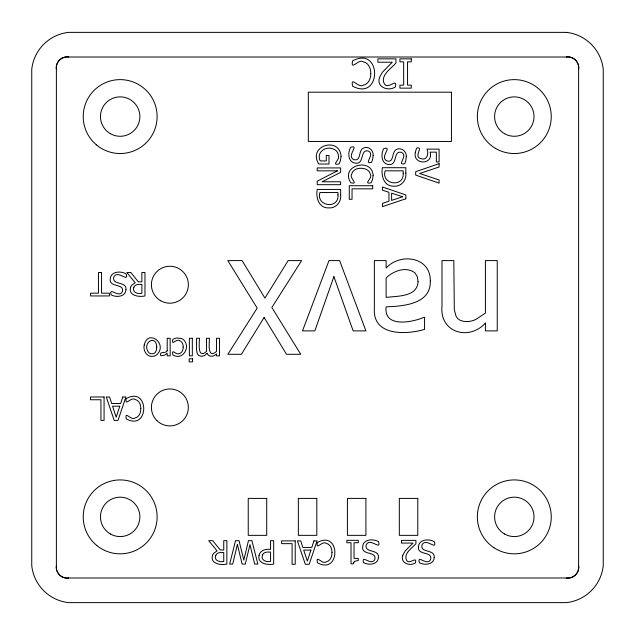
<?xml version="1.0" encoding="UTF-8"?>
<svg xmlns="http://www.w3.org/2000/svg" width="635" height="635" viewBox="0 0 635 635"><rect width="100%" height="100%" fill="white"/><g stroke="black" fill="none" stroke-linecap="round" stroke-linejoin="round"><path stroke-width="0.95" d="M56.38 565.674C55.181 572.564 61.817 579.199 68.699 577.993L566.301 577.993C573.183 579.199 579.818 572.564 578.62 565.674L578.62 69.326C579.818 62.436 573.183 55.801 566.301 57.007L68.699 57.007C61.817 55.801 55.181 62.436 56.38 69.326L56.38 565.674A10.89 10.89 0 0 0 68.699 577.993M578.62 565.674A10.89 10.89 0 0 1 566.301 577.993M566.301 57.007A10.89 10.89 0 0 1 578.62 69.326M56.38 69.326A10.89 10.89 0 0 1 68.699 57.007M337.971 194.921C339.193 209.487 315.849 206.613 319.897 192.54L337.971 192.54L337.971 194.921M340.646 194.762C341.638 201.66 336.066 208.502 328.906 207.899C318.889 208.494 315.627 197.485 317.222 189.428L340.646 189.428L340.646 194.762M403.169 173.204C404.392 187.769 381.04 184.896 385.088 170.823L403.169 170.823L403.169 173.204M405.836 173.045C406.829 179.943 401.256 186.785 394.105 186.182C384.088 186.777 380.825 175.768 382.421 167.711L405.836 167.711L405.836 173.045M373.126 155.313L372.729 159.036L371.61 162.282C362.688 164.719 375.666 154.226 368.244 151.003C359.862 148.955 364.585 164.124 355.941 163.195C348.043 162.965 347.409 152.567 350.679 147.256C360.14 144.55 345.908 155.885 353.87 159.623C361.204 161.639 358.283 150.852 363.029 148.312C367.768 145.336 373.697 150.074 373.126 155.313M406.265 156.655L405.868 160.369L404.757 163.624C395.827 166.06 408.805 155.567 401.383 152.344C393.001 150.297 397.724 165.465 389.088 164.536C381.19 164.306 380.548 153.908 383.818 148.598C393.287 145.891 379.047 157.226 387.009 160.965C394.351 162.981 391.422 152.194 396.169 149.654C400.915 146.677 406.844 151.416 406.265 156.655M415.282 152.622C412.774 165.092 433.808 165.148 430.117 152.154L436.348 152.154L436.348 161.973L439.103 161.973L439.103 149.122L427.037 149.122C428.998 153.519 427.053 160.996 420.965 158.615C412.917 156.845 424.41 145.899 416.528 148.161L415.282 152.622M183.174 347.051C183.277 349.726 182.094 352.981 179.181 353.592C175.974 355.489 171.291 347.591 172.855 354.909C181.443 360.529 190.127 349.29 184.92 341.424A6.802 6.802 0 0 0 181.364 338.455L176.498 338.01L172.855 339.28C171.315 346.654 175.951 338.542 179.221 340.566C182.126 341.146 183.269 344.4 183.174 347.051M144.232 344.972C142.796 350.703 147.137 357.815 153.614 356.195A7.001 7.001 0 0 0 157.631 353.909C167.235 342.963 147.764 329.017 144.232 344.972M140.827 408.678C140.946 412.528 139.192 417.147 135.017 418.02C130.961 420.957 124.492 410.043 126.294 418.854C149.495 431.673 149.574 385.612 126.294 398.574C124.476 407.233 130.993 396.502 135.001 399.399C139.136 400.256 140.962 404.844 140.827 408.678M331.978 552.569C332.097 556.427 330.343 561.038 326.168 561.919C322.112 564.848 315.643 553.942 317.444 562.745C340.646 575.564 340.725 529.503 317.444 542.473C315.627 551.124 322.143 540.393 326.152 543.29C330.287 544.147 332.113 548.735 331.978 552.569M370.769 73.469C370.919 78.288 368.721 84.058 363.498 85.153C358.434 88.821 350.345 75.184 352.6 86.193C381.873 101.616 382 45.236 352.6 60.849C350.329 71.668 358.473 58.253 363.482 61.873C368.649 62.944 370.935 68.683 370.769 73.469M341.066 156.25L340.423 160.591L339.058 163.917C330.486 165.735 340.281 159.655 338.376 155.877C338.487 152.559 335.955 149.725 332.859 148.844C325.279 145.732 316.103 152.741 320.207 160.925L326.263 160.925L326.263 155.511L329.001 155.511L329.001 164.013L318.778 164.013C307.356 145.558 339.63 136.2 341.066 156.25M373.126 175.57L372.507 179.697L371.142 182.809C362.331 184.61 373.245 178.141 370.308 174.085C369.435 169.91 364.815 168.156 360.966 168.275C357.132 168.14 352.544 169.966 351.687 174.101C348.79 178.11 359.521 184.618 350.861 182.809C339.376 165.513 372.102 156.774 373.126 175.57M259.024 555.546C257.334 563.888 267.851 565.213 273.677 564.086L273.677 540.671L270.558 540.671L270.558 549.394C265.994 548.823 259.89 550.235 259.024 555.546M125.968 289.671C125.666 296.934 116.189 297.688 111.117 294.862C108.68 285.94 119.174 298.918 122.396 291.497C124.444 283.115 109.276 287.838 110.204 279.194C110.434 271.296 120.833 270.661 126.143 273.923C128.857 283.393 117.515 269.153 113.776 277.114C111.681 285.552 126.968 280.916 125.968 289.671M378.404 557.474C378.103 564.737 368.625 565.491 363.553 562.666C361.117 553.736 371.602 566.714 374.825 559.3C376.88 550.918 361.704 555.633 362.641 546.997C362.863 539.099 373.269 538.464 378.579 541.726C381.286 551.196 369.951 536.956 366.212 544.917C364.117 553.355 379.397 548.719 378.404 557.474M434.205 557.522C433.903 564.785 424.418 565.539 419.354 562.713C416.917 553.791 427.403 566.769 430.625 559.348C432.681 550.966 417.505 555.688 418.441 547.045C418.663 539.147 429.062 538.512 434.372 541.774C437.086 551.244 425.752 537.004 422.013 544.965C419.918 553.403 435.197 548.767 434.205 557.522M156.742 347.067L156.432 350.036L155.496 352.139A4.008 4.008 0 0 1 153.019 353.695L150.852 353.695A3.977 3.977 0 0 1 148.392 352.139C141.803 342.646 156.273 333.851 156.742 347.067M430.292 280.98C431.141 304.316 402.963 306.221 386.12 306.84C383.461 328.128 412.361 322.389 423.87 317.349L424.561 317.349L424.561 329.367C406.313 334.883 372.642 336.161 374.356 308.666L374.356 260.596L386.12 260.596L386.12 268.081C400.137 252.405 430.84 256.762 430.292 280.98M379.508 77.518C376.063 87.186 388.398 91.702 395.343 86.979C397.724 77.359 388.485 89.559 384.548 84.169C379.619 75.621 391.168 68.604 395.954 62.968L395.954 58.857L377.881 58.857L377.881 62.222L392.279 62.222L382.365 72.287L379.508 77.518M402.765 555.308C400.01 563.039 409.877 566.65 415.433 562.872C417.282 555.506 409.837 564.745 406.797 560.626C402.852 553.783 412.091 548.172 415.925 543.663L415.925 540.377L401.463 540.377L401.463 543.068L412.98 543.068L405.051 551.124L402.765 555.308M130.635 287.226C127.984 295.831 139.129 297.243 144.97 295.95L144.97 272.526L141.859 272.526L141.859 281.837L138.303 281.837L130.873 272.526L126.833 272.526L135.176 282.718L131.62 285.282L130.635 287.226M212.527 555.371C209.875 563.967 221.02 565.38 226.862 564.086L226.862 540.671L223.75 540.671L223.75 549.981L220.194 549.981L212.765 540.671L208.724 540.671L217.059 550.862L213.503 553.426L212.527 555.371M133.89 287.218C131.723 292.394 137.898 294.267 141.859 293.275L141.859 284.432C139.105 284.44 135.009 283.924 133.89 287.218M215.781 555.363C213.614 560.53 219.789 562.404 223.75 561.419L223.75 552.577C220.996 552.585 216.9 552.069 215.781 555.363M262.445 554.998C260.374 560.173 266.446 562.412 270.558 561.419L270.558 552.053C267.708 551.998 263.676 551.736 262.445 554.998M418.084 281.734C417.147 297.204 397.24 295.91 386.12 297.402L386.12 277.9C393.486 270.978 405.559 266.136 414.687 272.613L417.235 276.439L418.084 281.734M237.387 544.425L232.696 564.086L229.648 564.086L235.529 540.671L239.038 540.671L243.8 560.11L248.46 540.671L251.889 540.671L257.881 564.086L254.691 564.086L249.968 544.616L245.285 564.086L242.118 564.086L237.387 544.425M353.846 562.229L353.457 563.832L351.02 563.832L351.02 542.719L346.861 542.719L346.861 540.329L358.283 540.329L358.283 542.719L354.036 542.719L354.036 558.419L358.283 558.419L358.283 560.554L354.735 561.245L353.846 562.229M122.769 396.986L120.642 403.535L111.696 403.535L109.569 396.986L106.283 396.986L114.181 420.41L118.015 420.41L125.913 396.986L122.769 396.986M313.92 540.885L311.793 547.426L302.847 547.426L300.72 540.885L297.434 540.885L305.332 564.301L309.174 564.301L317.063 540.885L313.92 540.885M119.777 406.194L116.181 417.235L112.562 406.194L119.777 406.194M310.928 550.085L307.332 561.126L303.713 550.085L310.928 550.085M333.899 276.638L314.833 330.883L302.498 330.883L328.986 260.596L339.622 260.596L365.919 330.883L353.147 330.883L333.899 276.638M264.112 317.476L241.403 354.282L227.87 354.282L257.191 308.102L227.814 260.596L242.094 260.596L264.93 298.101L288.155 260.596L301.617 260.596L271.851 307.475L300.736 354.282L286.512 354.282L264.112 317.476M207.081 353.306L204.47 355.576L201.7 356.346L198.771 355.529L197.39 353.949L196.54 349.845L196.54 338.288L199.501 338.288C199.311 342.709 197.255 359.696 206.581 351.361L206.518 338.288L209.471 338.288C209.336 342.63 207.177 359.64 216.487 351.409L216.487 338.288L219.448 338.288L219.448 355.854L216.487 355.854L216.487 353.909C214.201 356.981 208.526 357.37 207.081 353.306M167.203 350.758C165.473 354.274 158.869 350.449 160.853 355.759L164.378 355.267L167.203 353.243L167.203 355.854L170.164 355.854L170.164 338.288L167.203 338.288L167.203 350.758M485.41 323.08C469.035 341.185 439.317 332.542 441.992 306.213L441.992 260.596L453.827 260.596L454.295 309.642L456.089 316.341L457.819 318.651L460.113 320.278L463.169 321.247A20.177 20.177 0 0 0 476.258 319.207L485.41 313.071L485.41 260.596L497.237 260.596L497.237 330.883L485.41 330.883L485.41 323.08M337.415 170.839L317.222 181.189L317.222 184.682L340.646 184.682L340.646 181.769L322.096 181.769L340.646 172.347L340.646 167.926L317.222 167.926L317.222 170.839L337.415 170.839M439.103 163.671L415.679 171.72L415.679 175.085L439.103 183.142L439.103 179.967L419.656 173.482L439.103 167.005L439.103 163.671M405.836 198.763L382.421 206.661L382.421 203.375L388.961 201.247L388.961 192.294L382.421 190.175L382.421 187.031L405.836 194.921L405.836 198.763M402.661 196.763L391.62 200.382L391.62 193.159L402.661 196.763M566.301 32.369L68.699 32.369A41.569 41.569 0 0 0 31.75 69.326L31.75 565.674A41.569 41.569 0 0 0 68.699 602.631L566.301 602.631A41.569 41.569 0 0 0 603.25 565.674L603.25 69.326A41.569 41.569 0 0 0 566.301 32.369M411.289 58.857L399.923 58.857L399.923 61.849L403.662 61.849L403.662 85.153L399.923 85.153L399.923 88.138L411.289 88.138L411.289 85.153L407.551 85.153L407.551 61.849L411.289 61.849L411.289 58.857M451.445 92.194L308.324 92.194L308.324 141.462L451.445 141.462L451.445 92.194M372.697 185.722L349.274 185.722L349.274 199.295L352.044 199.295L352.044 188.833L372.697 188.833L372.697 185.722M101.552 272.526L98.441 272.526L98.441 293.18L90.575 293.18L90.575 295.95L109.418 295.95L109.418 293.18L101.552 293.18L101.552 272.526M192.326 338.288L189.373 338.288L189.373 355.854L192.326 355.854L192.326 338.288M192.532 358.799L189.166 358.799L189.166 361.863L192.532 361.863L192.532 358.799M104.069 396.986L90.487 396.986L90.487 399.756L100.949 399.756L100.949 420.41L104.069 420.41L104.069 396.986M266.716 498.396L248.237 498.396L248.237 535.345L266.716 535.345L266.716 498.396M316.817 498.396L298.347 498.396L298.347 535.345L316.817 535.345L316.817 498.396M365.895 498.396L347.416 498.396L347.416 535.345L365.895 535.345L365.895 498.396M417.798 498.396L399.32 498.396L399.32 535.345L417.798 535.345L417.798 498.396M295.219 540.885L281.638 540.885L281.638 543.647L292.1 543.647L292.1 564.301L295.219 564.301L295.219 540.885M493.99 547.735A36.949 36.949 0 0 0 551.196 519.033A36.949 36.949 0 0 0 497.729 483.846A36.949 36.949 0 0 0 493.99 547.735M96.361 144.836A36.949 36.949 0 0 0 156.543 123.055A36.949 36.949 0 0 0 107.593 81.828A36.949 36.949 0 0 0 96.361 144.836M495.657 148.479A36.949 36.949 0 0 0 551.251 116.776A36.949 36.949 0 0 0 495.998 84.479A36.949 36.949 0 0 0 495.657 148.479M110.315 133.644A19.709 19.709 0 0 0 139.875 116.578A19.709 19.709 0 0 0 110.315 99.512A19.709 19.709 0 0 0 110.315 133.644M504.452 133.644A19.709 19.709 0 0 0 534.011 116.578A19.709 19.709 0 0 0 504.452 99.512A19.709 19.709 0 0 0 504.452 133.644M110.315 533.94A19.709 19.709 0 0 0 139.875 516.874A19.709 19.709 0 0 0 110.315 499.808A19.709 19.709 0 0 0 110.315 533.94M504.452 533.94A19.709 19.709 0 0 0 534.011 516.874A19.709 19.709 0 0 0 504.452 499.808A19.709 19.709 0 0 0 504.452 533.94M96.703 545.417A36.949 36.949 0 0 0 156.623 522.915A36.949 36.949 0 0 0 107.172 482.282A36.949 36.949 0 0 0 96.703 545.417M156.813 420.489A18.479 18.479 0 0 0 187.722 412.202A18.479 18.479 0 0 0 165.1 389.58A18.479 18.479 0 0 0 156.813 420.489M160.639 300.728A18.479 18.479 0 0 0 188.357 284.726A18.479 18.479 0 0 0 160.639 268.724A18.479 18.479 0 0 0 160.639 300.728"/></g></svg>
